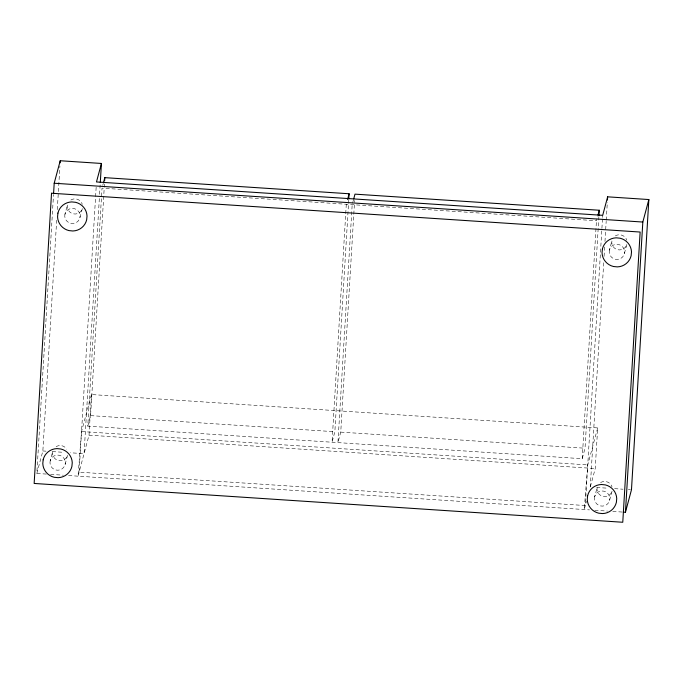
<?xml version="1.0" encoding="UTF-8"?>
<svg xmlns="http://www.w3.org/2000/svg" width="683" height="683" viewBox="0 0 683 683"><rect width="100%" height="100%" fill="white"/><g stroke="black" fill="none" stroke-linecap="round" stroke-linejoin="round"><path stroke-width="0.51" stroke-dasharray="3.42 2.56" d="M46.342 474.079L36.831 473.456L53.496 194.928M36.831 473.456L42.858 450.959L56.663 220.276M57.304 209.638L58.32 192.632M58.379 191.573L59.908 166.054M96.158 187.262L79.108 472.166L585.322 505.548L602.5 218.517M99.334 198.54L84.06 453.674L70.323 452.769M99.59 194.288L100.222 183.659M598.889 216.622L585.024 448.227L582.215 458.72L87.774 426.124L102.015 188.149L596.455 220.746L597.736 215.973M91.445 394.543L81.533 431.536L78.033 476.171L89.021 435.173L91.445 394.543L597.668 427.917L595.235 468.547L589.736 489.045M87.774 426.124L90.583 415.623L104.192 188.269M104.251 187.21L104.448 184.026M346.29 204.251L332.049 442.225L334.858 431.733L348.467 204.379M348.535 203.312L348.723 200.128M353.461 199.871L352.18 204.644L337.931 442.618L340.749 432.117L354.614 200.52M582.215 458.72L596.455 220.746M602.56 217.45L602.688 215.333M590.274 487.047L603.763 261.683M604.079 256.364L604.66 246.794M604.976 241.483L606.18 221.283M606.248 220.216L607.332 202.151M597.668 427.917L587.747 464.918L584.247 509.544L586.441 501.348M64.945 214.214L64.757 216.178A7.684 7.564 15 0 0 70.716 223.324L72.714 223.529A7.684 7.564 15 0 0 79.911 217.698L82.455 208.204A7.684 7.564 15 0 1 75.258 214.027L73.26 213.83A7.684 7.564 15 0 1 67.301 206.684L67.489 204.721L64.945 214.214A7.684 7.564 15 0 1 72.133 208.392L74.131 208.588A7.684 7.564 15 0 1 80.099 215.734L79.911 217.698M50.175 460.897L49.987 462.861A7.684 7.564 15 0 0 55.955 470.006L57.944 470.211A7.684 7.564 15 0 0 65.141 464.38L67.685 454.887A7.684 7.564 15 0 1 60.497 460.709L58.499 460.513A7.684 7.564 15 0 1 52.531 453.367L52.719 451.403L50.175 460.897A7.684 7.564 15 0 1 57.372 455.074L59.37 455.271A7.684 7.564 15 0 1 65.329 462.417L65.141 464.38M609.415 250.115L609.227 252.078A7.684 7.564 15 0 0 615.195 259.224L617.184 259.42A7.684 7.564 15 0 0 624.382 253.598L626.926 244.096A7.684 7.564 15 0 1 619.737 249.927L617.739 249.73A7.684 7.564 15 0 1 611.772 242.585L611.959 240.612L609.415 250.115A7.684 7.564 15 0 1 616.612 244.283L618.61 244.488A7.684 7.564 15 0 1 624.569 251.634L624.382 253.598M594.654 496.797L594.466 498.761A7.684 7.564 15 0 0 600.425 505.907L602.423 506.103A7.684 7.564 15 0 0 609.62 500.28L612.164 490.778A7.684 7.564 15 0 1 604.967 496.609L602.969 496.404A7.684 7.564 15 0 1 597.01 489.267L597.198 487.295L594.654 496.797A7.684 7.564 15 0 1 601.851 490.966L603.84 491.171A7.684 7.564 15 0 1 609.808 498.317L609.62 500.28M102.783 185.281L103.295 183.377M90.583 415.623L334.858 431.733M340.749 432.117L585.024 448.227M81.533 431.536L587.747 464.918M89.021 435.173L595.235 468.547M42.858 450.959L46.026 451.164M52.369 451.583L63.989 452.351M596.618 487.466L608.237 488.234M614.572 488.652L623.024 489.207M628.309 489.557L630.426 489.694M50.568 474.361L63.246 475.197M68.522 475.539L589.531 509.894M594.816 510.244L607.494 511.08M612.771 511.422L623.34 512.122M600.596 482.599A7.684 7.564 15 0 1 604.395 481.472L606.384 481.669A7.684 7.564 15 0 1 612.019 486.859M56.117 446.699A7.684 7.564 15 0 1 59.916 445.572L61.914 445.768A7.684 7.564 15 0 1 66.703 449.158M615.357 235.917A7.684 7.564 15 0 1 619.157 234.79L621.154 234.986A7.684 7.564 15 0 1 626.781 240.177M70.887 200.017A7.684 7.564 15 0 1 74.686 198.89L76.675 199.086A7.684 7.564 15 0 1 82.302 204.285"/><path stroke-width="1.02" d="M53.564 193.87L54.196 183.24L60.232 160.744L101.434 163.459L100.29 182.592M60.104 162.87L60.232 160.744M104.636 180.833L104.823 177.648L349.107 193.759L348.791 199.069M598.948 215.563L599.273 210.244L354.989 194.143L353.709 198.915M607.452 200.025L607.648 196.832L648.85 199.547L631.476 489.762L625.449 512.259L623.34 512.122M625.449 512.259L642.823 222.043L648.85 199.547M101.434 163.459L96.474 181.951L602.688 215.333L607.648 196.832M103.551 182.421L104.823 177.648M347.57 199.479L349.107 193.759M597.992 215.017L599.273 210.244M54.196 183.24L642.823 222.043M51.524 193.238L34.15 483.453L622.768 522.256L640.142 232.041L51.524 193.238M57.918 213.113L57.56 216.887A14.753 14.531 15 0 0 69.009 230.606L72.842 230.991A14.753 14.531 15 0 0 86.664 219.806L87.023 216.024A14.753 14.531 15 0 0 75.574 202.305L71.741 201.92A14.753 14.531 15 0 0 57.918 213.113M43.157 459.796L42.798 463.569A14.753 14.531 15 0 0 54.247 477.289L58.081 477.673A14.753 14.531 15 0 0 71.894 466.489L72.253 462.707A14.753 14.531 15 0 0 60.804 448.987L56.971 448.603A14.753 14.531 15 0 0 43.157 459.796M602.397 249.013L602.039 252.787A14.753 14.531 15 0 0 613.488 266.507L617.321 266.891A14.753 14.531 15 0 0 631.135 255.698L631.502 251.925A14.753 14.531 15 0 0 620.044 238.205L616.211 237.821A14.753 14.531 15 0 0 602.397 249.013M587.628 495.696L587.269 499.469A14.753 14.531 15 0 0 598.726 513.189L602.551 513.573A14.753 14.531 15 0 0 616.373 502.381L616.732 498.607A14.753 14.531 15 0 0 605.283 484.887L601.45 484.503A14.753 14.531 15 0 0 587.628 495.696"/></g></svg>
